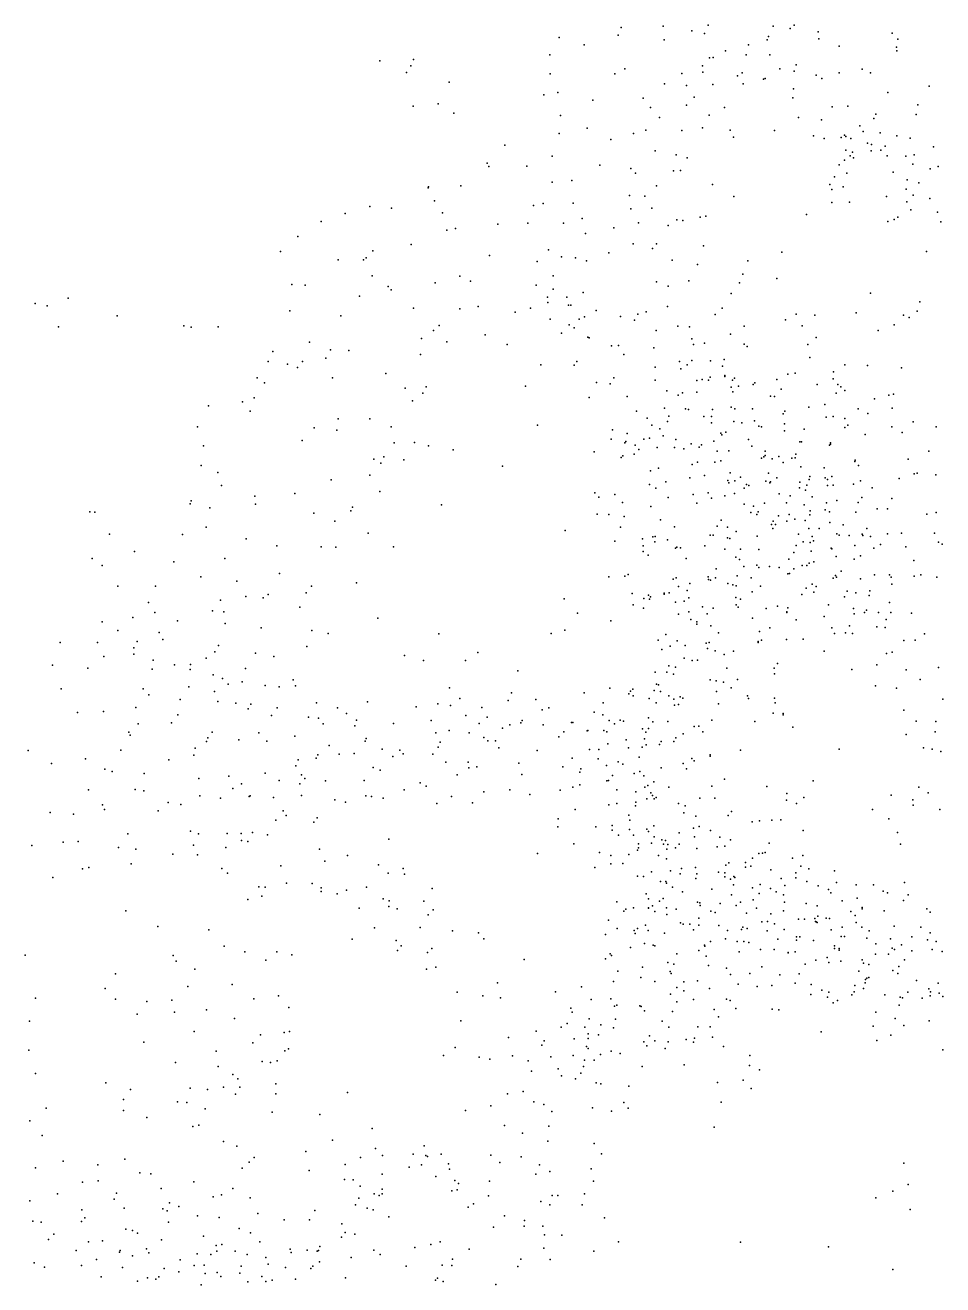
# Model space of a CAD drawing. Header units: millimetres. Extents: x -60275265 to 22802890, y -38578442 to 24337084.
# Drawn here: x 9885622 to 11844622, y 14466696 to 17156696 of the extents above; entities that cross this region are included whole.
import ezdxf

# ---------------------------------------------------------------- set-up
doc = ezdxf.new("R2010")
doc.units = ezdxf.units.MM
doc.header["$MEASUREMENT"] = 0
doc.layers.add('particles', color=7, linetype='Continuous', true_color=0x000000)

msp = doc.modelspace()

# ---------------------------------------------------------------- linework, layer by layer
at = {"layer": 'particles', "color": 93, "true_color": 0x67d435}
for p in [(11151622, 17135696), (11157622, 17151696), (11247622, 17154696), (11308622, 17144696), (11335622, 17138696), (11343622, 17156696), (11482622, 17154696), (11518622, 17149696), (11527622, 17156696), (11578622, 17142696), (11736622, 17139696), (11025622, 17130696), (11078622, 17114696), (11249622, 17125696), (11429622, 17114696), (11469622, 17125696), (11472622, 17132696), (11579622, 17127696), (11623622, 17111696), (11745622, 17109696), (11748622, 17126696), (10714622, 17083696), (11005622, 17093696), (11346622, 17086696), (11354622, 17087696), (11380622, 17101696), (11424622, 17093696), (11475622, 17093696), (11746622, 17101696), (10642622, 17080696), (10699622, 17055696), (10708622, 17069696), (11165622, 17063696), (11331622, 17069696), (11332622, 17056696), (11416622, 17054696), (11496622, 17063696), (11527622, 17058696), (11531622, 17071696), (11623622, 17054696), (11672622, 17062696), (11690622, 17054696), (10790622, 17034696), (11006622, 17052696), (11144622, 17052696), (11250622, 17031696), (11287622, 17053696), (11353622, 17029696), (11406622, 17048696), (11418622, 17031696), (11461622, 17041696), (11465622, 17042696), (11574622, 17049696), (11586622, 17042696), (10992622, 17007696), (11022622, 17012696), (11297622, 17027696), (11313622, 17002696), (11524622, 17001696), (11525622, 17020696), (11727622, 17012696), (11815622, 17026696), (10713622, 16983696), (10767622, 16988696), (11097622, 16996696), (11204622, 17000696), (11220622, 16980696), (11297622, 16985696), (11378622, 16980696), (11608622, 16982696), (11641622, 16983696), (11791622, 16986696), (10800622, 16968696), (11028622, 16963696), (11239622, 16959696), (11345622, 16964696), (11536622, 16959696), (11585622, 16954696), (11697622, 16957696), (11701622, 16966696), (11787622, 16965696), (11025622, 16925696), (11085622, 16936696), (11184622, 16925696), (11210622, 16932696), (11287622, 16931696), (11331622, 16937696), (11390622, 16932696), (11485622, 16931696), (11568622, 16920696), (11634622, 16921696), (11667622, 16941696), (11674622, 16929696), (11710622, 16926696), (11746622, 16920696), (10909622, 16900696), (11135622, 16912696), (11397622, 16917696), (11591622, 16914696), (11627622, 16916696), (11637622, 16918696), (11648622, 16914696), (11683622, 16904696), (11692622, 16901696), (11721622, 16898696), (11774622, 16915696), (11824622, 16896696), (11010622, 16876696), (11230622, 16888696), (11275622, 16879696), (11298622, 16873696), (11634622, 16868696), (11637622, 16889696), (11646622, 16877696), (11651622, 16885696), (11653622, 16873696), (11691622, 16888696), (11712622, 16889696), (11725622, 16877696), (11765622, 16876696), (11783622, 16879696), (10871622, 16861696), (10875622, 16854696), (10956622, 16855696), (11112622, 16857696), (11178622, 16850696), (11188622, 16840696), (11269622, 16845696), (11284622, 16846696), (11623622, 16858696), (11639622, 16840696), (11738622, 16842696), (11780622, 16859696), (11817622, 16849696), (11834622, 16854696), (10815622, 16813696), (11010622, 16821696), (11052622, 16824696), (11233622, 16813696), (11352622, 16816696), (11603622, 16816696), (11613622, 16832696), (11768622, 16826696), (11793622, 16819696), (10745622, 16809696), (10746622, 16811696), (11175622, 16792696), (11208622, 16791696), (11398622, 16790696), (11607622, 16805696), (11631622, 16811696), (11724622, 16790696), (11766622, 16806696), (11781622, 16793696), (11816622, 16786696), (10621622, 16769696), (10667622, 16765696), (10759622, 16781696), (10970622, 16771696), (10991622, 16775696), (11055622, 16776696), (11178622, 16764696), (11223622, 16765696), (11607622, 16777696), (11645622, 16778696), (11767622, 16779696), (11776622, 16762696), (10517622, 16737696), (10568622, 16754696), (10776622, 16755696), (10958622, 16733696), (11034622, 16733696), (11074622, 16743696), (11194622, 16734696), (11276622, 16740696), (11289622, 16739696), (11326622, 16746696), (11338622, 16748696), (11553622, 16752696), (11727622, 16737696), (11740622, 16741696), (11748622, 16746696), (11833622, 16757696), (11840622, 16736696), (10467622, 16705696), (10785622, 16718696), (10804622, 16722696), (10894622, 16731696), (11081622, 16711696), (11142622, 16723696), (11258622, 16728696), (10709622, 16688696), (11183622, 16689696), (11224622, 16679696), (11233622, 16689696), (11333622, 16685696), (10430622, 16673696), (10553622, 16655696), (10607622, 16655696), (10613622, 16659696), (10627622, 16674696), (10876622, 16664696), (10978622, 16651696), (11002622, 16676696), (11030622, 16661696), (11060622, 16659696), (11083622, 16653696), (11131622, 16670696), (11266622, 16654696), (11428622, 16653696), (11500622, 16671696), (11809622, 16673696), (11320622, 16645696), (11417622, 16624696), (10454622, 16602696), (10483622, 16601696), (10626622, 16621696), (10660622, 16598696), (10760622, 16606696), (10813622, 16620696), (10836622, 16609696), (10976622, 16601696), (11012622, 16621696), (11233622, 16608696), (11258622, 16599696), (11302622, 16610696), (11410622, 16606696), (11490622, 16615696), (9977622, 16573696), (10599622, 16577696), (10666622, 16591696), (11000622, 16575696), (11012622, 16592696), (11041622, 16575696), (11076622, 16585696), (11392622, 16583696), (11690622, 16584696), (9906622, 16562696), (9932622, 16557696), (10450622, 16546696), (10714622, 16552696), (10813622, 16550696), (10852622, 16555696), (10931622, 16543696), (10964622, 16552696), (11001622, 16564696), (11045622, 16558696), (11050622, 16558696), (11104622, 16547696), (11211622, 16544696), (11256622, 16555696), (11373622, 16552696), (11789622, 16545696), (11795622, 16565696), (10081622, 16535696), (10559622, 16535696), (11006622, 16528696), (11046622, 16516696), (11068622, 16528696), (11079622, 16533696), (11156622, 16534696), (11186622, 16526696), (11193622, 16539696), (11358622, 16538696), (11508622, 16527696), (11531622, 16539696), (11571622, 16537696), (11659622, 16542696), (11740622, 16516696), (11760622, 16537696), (11772622, 16532696), (9956622, 16512696), (10224622, 16514696), (10239622, 16511696), (10297622, 16512696), (10757622, 16504696), (10769622, 16515696), (10867622, 16495696), (11030622, 16498696), (11057622, 16510696), (11086622, 16490696), (11232622, 16504696), (11278622, 16513696), (11303622, 16512696), (11391622, 16496696), (11420622, 16513696), (11544622, 16514696), (11706622, 16504696), (10492622, 16479696), (10537622, 16463696), (10731622, 16487696), (10785622, 16480696), (10914622, 16474696), (11089622, 16488696), (11137622, 16471696), (11152622, 16472696), (11227622, 16467696), (11308622, 16486696), (11312622, 16474696), (11335622, 16477696), (11420622, 16475696), (11426622, 16470696), (11556622, 16474696), (11574622, 16489696), (10404622, 16438696), (10414622, 16459696), (10477622, 16438696), (10527622, 16445696), (10576622, 16461696), (10729622, 16453696), (11063622, 16438696), (11163622, 16453696), (11282622, 16438696), (11308622, 16440696), (11348622, 16439696), (11377622, 16442696), (11560622, 16446696), (10445622, 16432696), (10466622, 16425696), (10655622, 16412696), (10986622, 16431696), (11057622, 16430696), (11230622, 16426696), (11285622, 16422696), (11298622, 16431696), (11374622, 16428696), (11513622, 16411696), (11529622, 16413696), (11611622, 16416696), (11635622, 16431696), (11683622, 16429696), (11756622, 16424696), (10380622, 16403696), (10396622, 16392696), (10541622, 16403696), (10741622, 16384696), (10953622, 16385696), (11105622, 16393696), (11134622, 16390696), (11142622, 16403696), (11230622, 16398696), (11319622, 16397696), (11330622, 16399696), (11344622, 16398696), (11347622, 16404696), (11379622, 16408696), (11379622, 16406696), (11392622, 16383696), (11395622, 16398696), (11399622, 16402696), (11408622, 16385696), (11439622, 16389696), (11443622, 16392696), (11490622, 16399696), (11576622, 16389696), (11610622, 16401696), (11620622, 16389696), (11626622, 16384696), (10374622, 16360696), (10696622, 16381696), (10734622, 16370696), (11089622, 16361696), (11170622, 16363696), (11255622, 16375696), (11279622, 16366696), (11288622, 16371696), (11319622, 16372696), (11396622, 16373696), (11476622, 16364696), (11485622, 16363696), (11499622, 16379696), (11616622, 16370696), (11635622, 16376696), (11698622, 16358696), (11729622, 16366696), (11739622, 16368696), (10276622, 16343696), (10349622, 16352696), (10365622, 16332696), (10712622, 16354696), (11190622, 16332696), (11250622, 16338696), (11295622, 16337696), (11301622, 16335696), (11352622, 16335696), (11392622, 16340696), (11400622, 16337696), (11438622, 16337696), (11507622, 16332696), (11558622, 16340696), (11592622, 16346696), (11663622, 16337696), (11736622, 16338696), (10553622, 16315696), (10621622, 16315696), (10979622, 16302696), (11213622, 16317696), (11223622, 16302696), (11256622, 16310696), (11259622, 16321696), (11334622, 16320696), (11350622, 16320696), (11350622, 16307696), (11398622, 16310696), (11415622, 16307696), (11442622, 16311696), (11503622, 16326696), (11506622, 16305696), (11595622, 16319696), (11610622, 16320696), (11635622, 16316696), (11641622, 16302696), (11684622, 16327696), (11781622, 16309696), (10253622, 16298696), (10502622, 16296696), (10550622, 16291696), (10666622, 16298696), (11139622, 16292696), (11170622, 16284696), (11218622, 16274696), (11240622, 16294696), (11247622, 16279696), (11370622, 16285696), (11372622, 16281696), (11381622, 16287696), (11451622, 16300696), (11457622, 16298696), (11506622, 16290696), (11548622, 16293696), (11635622, 16297696), (11678622, 16282696), (11735622, 16298696), (11757622, 16286696), (11830622, 16298696), (10266622, 16258696), (10476622, 16269696), (10673622, 16264696), (10716622, 16265696), (10746622, 16258696), (10799622, 16249696), (11136622, 16272696), (11165622, 16264696), (11167622, 16267696), (11187622, 16259696), (11195622, 16250696), (11206622, 16272696), (11234622, 16254696), (11271622, 16254696), (11274622, 16271696), (11291622, 16251696), (11307622, 16262696), (11324622, 16255696), (11329622, 16260696), (11355622, 16268696), (11387622, 16247696), (11429622, 16271696), (11436622, 16257696), (11539622, 16266696), (11542622, 16266696), (11602622, 16259696), (11604622, 16264696), (11604622, 16261696), (10629622, 16229696), (10644622, 16221696), (10651622, 16234696), (10693622, 16228696), (11100622, 16245696), (11157622, 16233696), (11161622, 16236696), (11185622, 16240696), (11320622, 16223696), (11357622, 16223696), (11362622, 16246696), (11370622, 16226696), (11457622, 16231696), (11462622, 16234696), (11465622, 16246696), (11465622, 16237696), (11480622, 16230696), (11494622, 16235696), (11503622, 16222696), (11522622, 16231696), (11529622, 16232696), (11530622, 16240696), (11656622, 16224696), (11657622, 16227696), (11770622, 16229696), (11814622, 16246696), (10261622, 16216696), (10296622, 16201696), (10621622, 16195696), (10904622, 16214696), (11220622, 16204696), (11237622, 16210696), (11309622, 16218696), (11335622, 16194696), (11390622, 16200696), (11472622, 16199696), (11541622, 16213696), (11591622, 16211696), (11664622, 16216696), (11783622, 16198696), (11789622, 16199696), (11829622, 16196696), (10304622, 16173696), (10538622, 16185696), (11218622, 16175696), (11231622, 16167696), (11253622, 16181696), (11304622, 16189696), (11385622, 16184696), (11387622, 16179696), (11400622, 16183696), (11412622, 16191696), (11420622, 16167696), (11425622, 16175696), (11430622, 16173696), (11466622, 16182696), (11475622, 16179696), (11476622, 16181696), (11490622, 16189696), (11538622, 16168696), (11539622, 16180696), (11554622, 16174696), (11559622, 16186696), (11560622, 16192696), (11593622, 16189696), (11598622, 16186696), (11598622, 16173696), (11607622, 16192696), (11610622, 16174696), (11653622, 16176696), (11668622, 16183696), (11693622, 16168696), (11751622, 16188696), (10239622, 16140696), (10375622, 16150696), (10461622, 16156696), (10642622, 16160696), (11101622, 16157696), (11110622, 16148696), (11144622, 16154696), (11258622, 16147696), (11311622, 16154696), (11343622, 16157696), (11350622, 16146696), (11379622, 16151696), (11399622, 16156696), (11495622, 16155696), (11518622, 16151696), (11551622, 16163696), (11565622, 16149696), (11618622, 16141696), (11671622, 16147696), (11735622, 16145696), (10023622, 16117696), (10034622, 16116696), (10237622, 16134696), (10279622, 16125696), (10377622, 16133696), (10501622, 16114696), (10580622, 16119696), (10584622, 16127696), (10774622, 16132696), (11160622, 16137696), (11221622, 16128696), (11319622, 16135696), (11420622, 16133696), (11434622, 16115696), (11440622, 16129696), (11450622, 16117696), (11463622, 16135696), (11510622, 16136696), (11548622, 16132696), (11561622, 16119696), (11593622, 16121696), (11596622, 16136696), (11602622, 16117696), (11658622, 16116696), (11663622, 16137696), (11704622, 16123696), (11726622, 16123696), (11830622, 16115696), (10546622, 16097696), (11106622, 16112696), (11131622, 16111696), (11164622, 16107696), (11241622, 16100696), (11362622, 16086696), (11371622, 16099696), (11447622, 16111696), (11478622, 16090696), (11482622, 16097696), (11487622, 16090696), (11493622, 16108696), (11511622, 16097696), (11516622, 16111696), (11528622, 16101696), (11550622, 16098696), (11560622, 16110696), (11603622, 16094696), (11631622, 16089696), (11810622, 16112696), (10065622, 16069696), (10221622, 16068696), (10271622, 16084696), (10357622, 16059696), (10617622, 16071696), (11038622, 16077696), (11156622, 16084696), (11203622, 16059696), (11225622, 16063696), (11230622, 16064696), (11271622, 16085696), (11347622, 16067696), (11354622, 16067696), (11384622, 16084696), (11384622, 16061696), (11389622, 16060696), (11403622, 16075696), (11448622, 16065696), (11481622, 16081696), (11536622, 16069696), (11558622, 16081696), (11565622, 16064696), (11580622, 16081696), (11618622, 16070696), (11623622, 16067696), (11644622, 16066696), (11672622, 16069696), (11673622, 16066696), (11682622, 16081696), (11690622, 16064696), (11726622, 16070696), (11756622, 16071696), (11826622, 16071696), (10118622, 16032696), (10422622, 16044696), (10517622, 16042696), (10548622, 16041696), (10671622, 16042696), (11144622, 16054696), (11204622, 16044696), (11204622, 16032696), (11229622, 16053696), (11256622, 16057696), (11273622, 16039696), (11276622, 16041696), (11284622, 16040696), (11336622, 16044696), (11379622, 16037696), (11412622, 16037696), (11451622, 16036696), (11531622, 16045696), (11546622, 16053696), (11561622, 16051696), (11563622, 16033696), (11568622, 16055696), (11606622, 16039696), (11607622, 16038696), (11656622, 16045696), (11697622, 16039696), (11711622, 16047696), (11765622, 16042696), (11835622, 16052696), (11843622, 16048696), (10028622, 16017696), (10202622, 16010696), (10311622, 16017696), (11215622, 16024696), (11296622, 16017696), (11402622, 16020696), (11410622, 16015696), (11515622, 16016696), (11526622, 16030696), (11559622, 16007696), (11569622, 16010696), (11616622, 16021696), (11655622, 16016696), (11668622, 16023696), (11782622, 16013696), (10049622, 16002696), (10260622, 15978696), (10428622, 15985696), (11131622, 15978696), (11165622, 15979696), (11172622, 15983696), (11343622, 15978696), (11360622, 15995696), (11405622, 15980696), (11419622, 16000696), (11447622, 16003696), (11451622, 15998696), (11474622, 16000696), (11495622, 15998696), (11513622, 15984696), (11517622, 15985696), (11526622, 15995696), (11544622, 16002696), (11554622, 16002696), (11615622, 15981696), (11627622, 15990696), (11698622, 15982696), (11730622, 15982696), (11783622, 15979696), (11797622, 15982696), (10083622, 15958696), (10163622, 15958696), (10337622, 15969696), (10496622, 15958696), (10592622, 15965696), (11268622, 15973696), (11275622, 15976696), (11280622, 15957696), (11304622, 15964696), (11344622, 15972696), (11348622, 15971696), (11359622, 15976696), (11385622, 15964696), (11396622, 15961696), (11403622, 15959696), (11435622, 15976696), (11455622, 15958696), (11552622, 15954696), (11565622, 15962696), (11574622, 15957696), (11610622, 15975696), (11617622, 15977696), (11668622, 15974696), (11734622, 15977696), (11735622, 15962696), (11831622, 15977696), (10302622, 15928696), (10356622, 15936696), (10393622, 15933696), (10404622, 15940696), (10485622, 15944696), (11036622, 15931696), (11181622, 15942696), (11206622, 15932696), (11216622, 15939696), (11218622, 15930696), (11220622, 15935696), (11249622, 15943696), (11249622, 15941696), (11260622, 15944696), (11292622, 15926696), (11298622, 15949696), (11302622, 15933696), (11402622, 15934696), (11412622, 15930696), (11437622, 15946696), (11543622, 15940696), (11569622, 15945696), (11634622, 15935696), (11640622, 15947696), (11658622, 15944696), (11687622, 15938696), (11688622, 15948696), (10148622, 15923696), (10162622, 15902696), (10285622, 15905696), (10309622, 15903696), (10471622, 15913696), (11064622, 15900696), (11183622, 15918696), (11205622, 15911696), (11273622, 15924696), (11280622, 15898696), (11302622, 15903696), (11331622, 15914696), (11341622, 15899696), (11354622, 15911696), (11403622, 15918696), (11407622, 15913696), (11467622, 15910696), (11491622, 15915696), (11511622, 15903696), (11511622, 15902696), (11513622, 15912696), (11600622, 15918696), (11653622, 15910696), (11655622, 15899696), (11677622, 15902696), (11681622, 15907696), (11707622, 15902696), (11730622, 15923696), (11733622, 15902696), (11777622, 15900696), (10049622, 15882696), (10115622, 15891696), (10210622, 15884696), (10312622, 15878696), (10638622, 15890696), (11135622, 15884696), (11306622, 15887696), (11319622, 15882696), (11319622, 15877696), (11349622, 15873696), (11438622, 15890696), (11531622, 15886696), (11591622, 15893696), (11645622, 15873696), (11703622, 15871696), (11723622, 15887696), (10083622, 15863696), (10171622, 15859696), (10179622, 15844696), (10389622, 15869696), (10497622, 15863696), (10532622, 15857696), (10768622, 15856696), (11008622, 15857696), (11037622, 15864696), (11253622, 15855696), (11365622, 15858696), (11453622, 15861696), (11475622, 15869696), (11510622, 15844696), (11546622, 15845696), (11607622, 15869696), (11613622, 15857696), (11636622, 15858696), (11651622, 15857696), (11721622, 15870696), (11805622, 15856696), (9960622, 15838696), (10039622, 15838696), (10117622, 15826696), (10124622, 15840696), (10290622, 15818696), (10298622, 15831696), (10486622, 15829696), (11236622, 15843696), (11244622, 15823696), (11262622, 15830696), (11277622, 15841696), (11294622, 15831696), (11339622, 15836696), (11342622, 15825696), (11345622, 15838696), (11358622, 15820696), (11397622, 15819696), (11450622, 15840696), (11450622, 15838696), (11457622, 15843696), (11591622, 15819696), (11736622, 15817696), (11761622, 15842696), (11785622, 15843696), (10053622, 15808696), (10117622, 15813696), (10158622, 15800696), (10204622, 15790696), (10238622, 15791696), (10271622, 15804696), (10377622, 15815696), (10416622, 15808696), (10695622, 15810696), (10735622, 15799696), (10825622, 15799696), (10851622, 15816696), (11292622, 15804696), (11309622, 15799696), (11320622, 15800696), (11377622, 15812696), (11491622, 15793696), (11703622, 15790696), (11724622, 15814696), (9943622, 15789696), (10019622, 15783696), (10156622, 15781696), (10237622, 15780696), (10286622, 15769696), (10355622, 15782696), (10937622, 15777696), (11230622, 15774696), (11255622, 15774696), (11259622, 15788696), (11269622, 15770696), (11273622, 15785696), (11383622, 15783696), (11484622, 15783696), (11485622, 15771696), (11650622, 15780696), (11766622, 15779696), (11835622, 15784696), (9962622, 15739696), (10137622, 15739696), (10234622, 15743696), (10306622, 15761696), (10318622, 15749696), (10348622, 15754696), (10397622, 15746696), (10427622, 15743696), (10457622, 15758696), (10462622, 15745696), (10791622, 15741696), (11133622, 15740696), (11182622, 15738696), (11233622, 15749696), (11237622, 15747696), (11347622, 15758696), (11360622, 15756696), (11376622, 15753696), (11392622, 15741696), (11406622, 15759696), (11700622, 15745696), (11745622, 15740696), (11796622, 15759696), (10149622, 15726696), (10216622, 15716696), (10289622, 15733696), (10296622, 15712696), (10507622, 15709696), (10616622, 15711696), (10813622, 15718696), (10916622, 15714696), (10923622, 15730696), (10975622, 15716696), (11078622, 15730696), (11119622, 15709696), (11174622, 15728696), (11177622, 15734696), (11183622, 15724696), (11217622, 15718696), (11228622, 15735696), (11232622, 15709696), (11241622, 15733696), (11259622, 15724696), (11270622, 15717696), (11283622, 15722696), (11289622, 15719696), (11361622, 15733696), (11427622, 15724696), (11429622, 15718696), (11485622, 15719696), (11486622, 15709696), (11844622, 15717696), (9997622, 15688696), (10052622, 15690696), (10121622, 15699696), (10211622, 15683696), (10335622, 15708696), (10361622, 15696696), (10367622, 15706696), (10423622, 15698696), (10552622, 15698696), (10571622, 15686696), (10720622, 15700696), (10766622, 15707696), (10793622, 15703696), (10860622, 15699696), (10989622, 15694696), (11003622, 15698696), (11100622, 15689696), (11118622, 15683696), (11271622, 15704696), (11280622, 15705696), (11365622, 15707696), (11482622, 15687696), (11503622, 15686696), (11503622, 15683696), (11761622, 15693696), (10126622, 15664696), (10197622, 15666696), (10411622, 15682696), (10490622, 15678696), (10511622, 15676696), (10521622, 15664696), (10589622, 15660696), (10592622, 15672696), (10671622, 15665696), (10752622, 15671696), (10826622, 15682696), (10854622, 15665696), (10871622, 15678696), (10920622, 15662696), (10943622, 15666696), (10946622, 15671696), (10991622, 15662696), (11051622, 15667696), (11054622, 15667696), (11132622, 15671696), (11143622, 15664696), (11155622, 15672696), (11162622, 15670696), (11216622, 15677696), (11225622, 15668696), (11257622, 15669696), (11313622, 15658696), (11323622, 15659696), (11351622, 15672696), (11443622, 15669696), (11524622, 15657696), (11787622, 15670696), (11829622, 15669696), (10106622, 15646696), (10109622, 15640696), (10275622, 15634696), (10284622, 15646696), (10341622, 15630696), (10384622, 15645696), (10461622, 15638696), (10613622, 15633696), (10762622, 15645696), (10790622, 15650696), (10833622, 15645696), (10864622, 15635696), (10904622, 15655696), (11024622, 15636696), (11035622, 15647696), (11085622, 15649696), (11086622, 15650696), (11120622, 15650696), (11127622, 15647696), (11168622, 15630696), (11203622, 15653696), (11207622, 15632696), (11210622, 15646696), (11216622, 15654696), (11274622, 15634696), (11290622, 15643696), (11332622, 15647696), (11766622, 15641696), (11828622, 15647696), (9891622, 15607696), (10089622, 15608696), (10248622, 15612696), (10272622, 15626696), (10401622, 15627696), (10534622, 15618696), (10611622, 15627696), (10647622, 15610696), (10685622, 15608696), (10767622, 15614696), (10771622, 15625696), (10873622, 15628696), (10889622, 15628696), (10896622, 15613696), (10978622, 15607696), (11090622, 15609696), (11110622, 15609696), (11129622, 15621696), (11173622, 15613696), (11202622, 15614696), (11211622, 15619696), (11239622, 15620696), (11243622, 15626696), (11270622, 15626696), (11412622, 15608696), (11623622, 15610696), (11803622, 15613696), (11821622, 15610696), (11840622, 15605696), (9941622, 15579696), (10014622, 15589696), (10192622, 15587696), (10245622, 15597696), (10468622, 15587696), (10506622, 15591696), (10510622, 15598696), (10555622, 15599696), (10587622, 15601696), (10670622, 15594696), (10692622, 15600696), (10755622, 15599696), (10783622, 15582696), (10831622, 15582696), (10939622, 15580696), (11053622, 15591696), (11108622, 15589696), (11126622, 15575696), (11151622, 15583696), (11161622, 15578696), (11196622, 15593696), (11290622, 15579696), (11308622, 15590696), (11313622, 15585696), (11347622, 15598696), (11347622, 15595696), (10055622, 15567696), (10071622, 15562696), (10139622, 15558696), (10320622, 15552696), (10397622, 15559696), (10463622, 15574696), (10475622, 15555696), (10628622, 15571696), (10643622, 15565696), (10807622, 15555696), (10832622, 15570696), (10849622, 15572696), (10945622, 15556696), (11033622, 15572696), (11069622, 15561696), (11071622, 15568696), (11139622, 15554696), (11185622, 15558696), (11197622, 15562696), (11206622, 15553696), (11243622, 15570696), (11297622, 15568696), (10020622, 15523696), (10120622, 15524696), (10138622, 15521696), (10256622, 15547696), (10328622, 15526696), (10347622, 15536696), (10427622, 15543696), (10471622, 15536696), (10482622, 15547696), (10526622, 15542696), (10609622, 15543696), (10694622, 15523696), (10728622, 15538696), (10741622, 15531696), (10920622, 15523696), (11027622, 15522696), (11054622, 15529696), (11069622, 15534696), (11127622, 15542696), (11130622, 15543696), (11148622, 15523696), (11208622, 15529696), (11214622, 15532696), (11227622, 15540696), (11259622, 15529696), (11351622, 15531696), (11378622, 15546696), (11468622, 15530696), (11567622, 15542696), (11793622, 15529696), (10190622, 15496696), (10258622, 15510696), (10302622, 15505696), (10363622, 15509696), (10365622, 15510696), (10415622, 15507696), (10475622, 15511696), (10546622, 15502696), (10569622, 15497696), (10612622, 15510696), (10624622, 15509696), (10649622, 15505696), (10764622, 15494696), (10795622, 15509696), (10840622, 15495696), (10864622, 15519696), (10962622, 15513696), (11148622, 15494696), (11189622, 15519696), (11189622, 15497696), (11212622, 15504696), (11221622, 15517696), (11224622, 15511696), (11228622, 15504696), (11232622, 15507696), (11280622, 15494696), (11325622, 15505696), (11357622, 15505696), (11510622, 15501696), (11511622, 15515696), (11532622, 15494696), (11547622, 15507696), (11734622, 15512696), (11780622, 15502696), (11813622, 15517696), (9938622, 15475696), (9988622, 15471696), (10050622, 15491696), (10054622, 15481696), (10169622, 15478696), (10217622, 15492696), (10436622, 15478696), (10442622, 15468696), (11059622, 15481696), (11131622, 15491696), (11174622, 15469696), (11188622, 15489696), (11291622, 15474696), (11294622, 15489696), (11317622, 15467696), (11386622, 15468696), (11393622, 15477696), (11694622, 15481696), (11781622, 15490696), (11838622, 15481696), (10420622, 15458696), (10501622, 15454696), (10508622, 15463696), (11022622, 15444696), (11023622, 15461696), (11103622, 15444696), (11138622, 15447696), (11176622, 15458696), (11227622, 15446696), (11312622, 15441696), (11324622, 15445696), (11437622, 15455696), (11453622, 15457696), (11479622, 15458696), (11498622, 15459696), (11729622, 15461696), (10104622, 15429696), (10238622, 15435696), (10255622, 15429696), (10316622, 15430696), (10346622, 15430696), (10347622, 15415696), (10370622, 15432696), (10402622, 15427696), (10661622, 15418696), (11138622, 15437696), (11152622, 15426696), (11175622, 15438696), (11184622, 15426696), (11212622, 15439696), (11216622, 15434696), (11228622, 15423696), (11244622, 15416696), (11252622, 15415696), (11281622, 15431696), (11314622, 15423696), (11348622, 15436696), (11368622, 15422696), (11391622, 15416696), (11546622, 15436696), (11747622, 15432696), (9899622, 15404696), (9966622, 15411696), (9998622, 15413696), (10084622, 15400696), (10121622, 15396696), (10244622, 15405696), (10313622, 15400696), (10360622, 15413696), (10513622, 15396696), (10979622, 15387696), (11056622, 15408696), (11111622, 15389696), (11192622, 15394696), (11194622, 15408696), (11194622, 15399696), (11222622, 15409696), (11248622, 15407696), (11255622, 15396696), (11257622, 15406696), (11273622, 15399696), (11281622, 15407696), (11319622, 15398696), (11362622, 15401696), (11379622, 15403696), (11451622, 15387696), (11459622, 15388696), (11465622, 15389696), (11473622, 15409696), (11754622, 15407696), (10111622, 15365696), (10200622, 15386696), (10253622, 15384696), (10431622, 15361696), (10525622, 15371696), (10573622, 15383696), (10639622, 15363696), (11135622, 15383696), (11135622, 15365696), (11161622, 15366696), (11174622, 15385696), (11237622, 15383696), (11254622, 15376696), (11381622, 15362696), (11387622, 15367696), (11423622, 15368696), (11434622, 15360696), (11438622, 15377696), (11523622, 15377696), (11541622, 15360696), (11545622, 15383696), (9944622, 15336696), (10007622, 15354696), (10021622, 15357696), (10305622, 15355696), (10317622, 15345696), (10660622, 15345696), (10692622, 15355696), (10695622, 15343696), (11101622, 15357696), (11192622, 15339696), (11205622, 15338696), (11222622, 15348696), (11263622, 15350696), (11283622, 15344696), (11286622, 15355696), (11316622, 15357696), (11317622, 15334696), (11319622, 15344696), (11365622, 15347696), (11379622, 15346696), (11379622, 15337696), (11398622, 15338696), (11400622, 15336696), (11423622, 15358696), (11477622, 15352696), (11499622, 15334696), (11530622, 15346696), (11530622, 15335696), (11558622, 15354696), (11613622, 15350696), (10384622, 15316696), (10397622, 15315696), (10443622, 15324696), (10498622, 15323696), (10517622, 15314696), (10517622, 15306696), (10571622, 15309696), (10614622, 15315696), (10754622, 15312696), (11241622, 15327696), (11253622, 15327696), (11254622, 15324696), (11267622, 15315696), (11351622, 15311696), (11391622, 15332696), (11397622, 15320696), (11438622, 15314696), (11454622, 15321696), (11476622, 15312696), (11507622, 15319696), (11554622, 15327696), (11578622, 15318696), (11600622, 15310696), (11617622, 15325696), (11659622, 15320696), (11696622, 15320696), (11717622, 15307696), (11762622, 15325696), (10360622, 15289696), (10390622, 15296696), (10551622, 15301696), (10649622, 15290696), (10662622, 15286696), (10736622, 15285696), (11148622, 15284696), (11211622, 15301696), (11216622, 15290696), (11239622, 15285696), (11247622, 15291696), (11288622, 15305696), (11320622, 15283696), (11325622, 15282696), (11369622, 15280696), (11393622, 15299696), (11412622, 15283696), (11439622, 15288696), (11452622, 15302696), (11488622, 15305696), (11504622, 15299696), (11506622, 15283696), (11552622, 15280696), (11605622, 15303696), (11629622, 15286696), (11661622, 15292696), (11726622, 15303696), (11760622, 15287696), (11770622, 15299696), (10100622, 15265696), (10598622, 15270696), (10661622, 15274696), (10679622, 15269696), (10745622, 15256696), (10756622, 15267696), (11163622, 15264696), (11167622, 15268696), (11184622, 15271696), (11216622, 15271696), (11216622, 15270696), (11224622, 15275696), (11229622, 15263696), (11254622, 15271696), (11255622, 15257696), (11275622, 15268696), (11326622, 15276696), (11349622, 15264696), (11358622, 15261696), (11403622, 15276696), (11425622, 15260696), (11446622, 15270696), (11477622, 15258696), (11504622, 15265696), (11576622, 15275696), (11577622, 15253696), (11648622, 15263696), (11657622, 15255696), (11672622, 15272696), (11672622, 15269696), (11719622, 15265696), (11810622, 15269696), (11817622, 15262696), (10168622, 15231696), (10631622, 15228696), (10728622, 15229696), (11130622, 15245696), (11149622, 15227696), (11192622, 15227696), (11209622, 15234696), (11284622, 15239696), (11290622, 15236696), (11304622, 15236696), (11323622, 15249696), (11323622, 15234696), (11366622, 15233696), (11414622, 15225696), (11417622, 15230696), (11426622, 15227696), (11458622, 15241696), (11470622, 15242696), (11485622, 15237696), (11505622, 15225696), (11536622, 15247696), (11549622, 15247696), (11571622, 15248696), (11572622, 15242696), (11574622, 15241696), (11576622, 15240696), (11595622, 15249696), (11602622, 15248696), (11629622, 15230696), (11659622, 15240696), (11671622, 15230696), (11740622, 15232696), (11797622, 15230696), (10277622, 15224696), (10583622, 15204696), (10677622, 15201696), (10797622, 15222696), (10853622, 15218696), (10864622, 15205696), (11124622, 15214696), (11185622, 15223696), (11187622, 15216696), (11215622, 15223696), (11250622, 15217696), (11312622, 15224696), (11348622, 15199696), (11380622, 15205696), (11384622, 15223696), (11405622, 15199696), (11419622, 15199696), (11469622, 15222696), (11492622, 15204696), (11532622, 15209696), (11532622, 15202696), (11539622, 15209696), (11568622, 15201696), (11606622, 15224696), (11627622, 15210696), (11634622, 15210696), (11682622, 15206696), (11687622, 15222696), (11732622, 15205696), (11778622, 15209696), (11811622, 15203696), (11817622, 15218696), (11830622, 15199696), (10310622, 15189696), (10354622, 15177696), (10422622, 15177696), (10454622, 15171696), (10680622, 15180696), (10688622, 15190696), (10744622, 15176696), (10753622, 15184696), (11134622, 15173696), (11177622, 15186696), (11207622, 15195696), (11226622, 15191696), (11229622, 15190696), (11276622, 15173696), (11323622, 15180696), (11335622, 15191696), (11336622, 15189696), (11409622, 15177696), (11430622, 15197696), (11455622, 15182696), (11484622, 15182696), (11514622, 15176696), (11514622, 15175696), (11529622, 15177696), (11613622, 15190696), (11613622, 15184696), (11623622, 15184696), (11623622, 15181696), (11700622, 15172696), (11701622, 15194696), (11728622, 15172696), (11736622, 15185696), (11741622, 15182696), (11756622, 15192696), (11778622, 15179696), (11821622, 15182696), (11843622, 15178696), (9885622, 15170696), (10201622, 15169696), (10207622, 15157696), (10399622, 15159696), (10950622, 15161696), (11124622, 15162696), (11137622, 15169696), (11257622, 15154696), (11270622, 15151696), (11339622, 15168696), (11344622, 15148696), (11458622, 15145696), (11550622, 15151696), (11573622, 15159696), (11597622, 15165696), (11601622, 15154696), (11626622, 15157696), (11672622, 15160696), (11675622, 15153696), (11686622, 15150696), (11750622, 15146696), (11762622, 15160696), (10078622, 15130696), (10247622, 15140696), (10742622, 15140696), (10762622, 15144696), (11150622, 15136696), (11199622, 15122696), (11203622, 15144696), (11262622, 15135696), (11264622, 15131696), (11382622, 15142696), (11391622, 15129696), (11432622, 15131696), (11496622, 15128696), (11537622, 15130696), (11665622, 15136696), (11679622, 15118696), (11682622, 15121696), (11686622, 15122696), (11737622, 15137696), (11748622, 15131696), (10056622, 15099696), (10232622, 15103696), (10327622, 15107696), (10807622, 15091696), (10893622, 15111696), (11017622, 15092696), (11073622, 15102696), (11141622, 15114696), (11229622, 15114696), (11276622, 15101696), (11291622, 15113696), (11291622, 15094696), (11320622, 15115696), (11346622, 15099696), (11407622, 15108696), (11448622, 15103696), (11479622, 15105696), (11529622, 15110696), (11563622, 15107696), (11586622, 15095696), (11601622, 15091696), (11655622, 15092696), (11656622, 15105696), (11675622, 15099696), (11678622, 15111696), (11769622, 15091696), (11788622, 15116696), (11814622, 15098696), (11818622, 15092696), (11834622, 15110696), (9907622, 15078696), (10078622, 15076696), (10145622, 15071696), (10198622, 15074696), (10373622, 15077696), (10426622, 15083696), (10862622, 15083696), (10900622, 15079696), (11093622, 15075696), (11135622, 15077696), (11263622, 15087696), (11276622, 15070696), (11312622, 15075696), (11382622, 15076696), (11390622, 15073696), (11562622, 15086696), (11598622, 15080696), (11610622, 15068696), (11619622, 15073696), (11650622, 15085696), (11720622, 15085696), (11753622, 15080696), (11758622, 15079696), (11800622, 15078696), (11817622, 15083696), (11836622, 15089696), (11844622, 15082696), (10124622, 15044696), (10204622, 15048696), (10272622, 15053696), (10448622, 15058696), (11050622, 15057696), (11053622, 15048696), (11143622, 15061696), (11148622, 15063696), (11197622, 15062696), (11200622, 15060696), (11207622, 15051696), (11267622, 15050696), (11356622, 15054696), (11365622, 15038696), (11402622, 15056696), (11480622, 15055696), (11494622, 15053696), (11701622, 15048696), (11751622, 15063696), (9894622, 15029696), (10332622, 15035696), (10815622, 15030696), (11029622, 15016696), (11042622, 15024696), (11080622, 15016696), (11089622, 15034696), (11114622, 15021696), (11141622, 15015696), (11145622, 15033696), (11245622, 15029696), (11259622, 15016696), (11321622, 15017696), (11347622, 15017696), (11695622, 15018696), (11742622, 15035696), (11761622, 15020696), (11815622, 15030696), (10138622, 14984696), (10246622, 15007696), (10371622, 14983696), (10387622, 15000696), (10438622, 15005696), (10449622, 15007696), (10917622, 14994696), (10976622, 15008696), (10993622, 14987696), (11057622, 14991696), (11087622, 15002696), (11087622, 14992696), (11109622, 15000696), (11206622, 14985696), (11218622, 14998696), (11229622, 14987696), (11258622, 14985696), (11296622, 14990696), (11312622, 14984696), (11314622, 14993696), (11352622, 14995696), (11584622, 15006696), (11703622, 14988696), (11733622, 14999696), (9893622, 14967696), (10293622, 14965696), (10439622, 14966696), (10447622, 14970696), (10778622, 14956696), (10803622, 14973696), (10988622, 14978696), (11055622, 14956696), (11083622, 14975696), (11087622, 14971696), (11113622, 14958696), (11136622, 14965696), (11155622, 14960696), (11212622, 14976696), (11251622, 14971696), (11376622, 14975696), (11432622, 14956696), (11844622, 14968696), (10206622, 14941696), (10297622, 14932696), (10391622, 14943696), (10409622, 14941696), (10423622, 14944696), (10854622, 14952696), (10877622, 14948696), (10925622, 14955696), (10959622, 14944696), (11007622, 14953696), (11077622, 14932696), (11079622, 14946696), (11100622, 14946696), (11202622, 14932696), (11292622, 14936696), (11431622, 14934696), (9907622, 14917696), (10328622, 14915696), (10339622, 14906696), (10966622, 14922696), (11023622, 14927696), (11030622, 14912696), (11060622, 14906696), (11071622, 14918696), (11418622, 14903696), (11453622, 14925696), (10057622, 14897696), (10110622, 14883696), (10237622, 14886696), (10274622, 14883696), (10308622, 14888696), (10343622, 14888696), (10420622, 14895696), (10573622, 14877696), (10948622, 14879696), (11104622, 14897696), (11114622, 14895696), (11174622, 14890696), (11363622, 14898696), (11435622, 14885696), (10095622, 14862696), (10210622, 14857696), (10230622, 14855696), (10334622, 14873696), (10420622, 14874696), (10915622, 14874696), (10971622, 14857696), (10992622, 14851696), (11163622, 14855696), (11371622, 14856696), (9930622, 14843696), (10095622, 14838696), (10145622, 14823696), (10269622, 14842696), (10412622, 14835696), (10514622, 14830696), (10825622, 14838696), (10879622, 14848696), (11009622, 14836696), (11096622, 14844696), (11137622, 14837696), (11172622, 14843696), (9895622, 14816696), (10243622, 14804696), (10256622, 14807696), (10626622, 14800696), (10908622, 14806696), (11003622, 14805696), (11356622, 14803696), (9921622, 14785696), (10308622, 14772696), (10541622, 14775696), (10947622, 14790696), (11001622, 14773696), (11100622, 14768696), (10337622, 14762696), (10484622, 14751696), (10633622, 14757696), (10648622, 14742696), (10713622, 14745696), (10737622, 14763696), (10740622, 14742696), (10773622, 14745696), (10879622, 14743696), (11115622, 14746696), (9907622, 14716696), (9966622, 14730696), (10040622, 14722696), (10098622, 14734696), (10348622, 14715696), (10363622, 14728696), (10374622, 14738696), (10568622, 14723696), (10601622, 14738696), (10705622, 14717696), (10731622, 14722696), (10744622, 14740696), (10789622, 14724696), (10898622, 14727696), (10944622, 14739696), (10983622, 14722696), (11093622, 14714696), (11761622, 14726696), (10041622, 14688696), (10130622, 14705696), (10153622, 14703696), (10491622, 14710696), (10567622, 14691696), (10585622, 14690696), (10647622, 14702696), (10762622, 14697696), (10791622, 14713696), (10802622, 14689696), (10876622, 14687696), (10975622, 14702696), (11005622, 14708696), (11098622, 14687696), (9954622, 14660696), (10007622, 14685696), (10080622, 14662696), (10175622, 14672696), (10245622, 14686696), (10328622, 14672696), (10600622, 14677696), (10630622, 14660696), (10647622, 14670696), (10647622, 14660696), (10796622, 14667696), (10807622, 14669696), (10810622, 14682696), (11079622, 14660696), (11737622, 14666696), (11770622, 14680696), (9895622, 14645696), (10075622, 14649696), (10193622, 14641696), (10213622, 14633696), (10286622, 14654696), (10304622, 14658696), (10365622, 14652696), (10590622, 14637696), (10597622, 14651696), (10641622, 14657696), (10842622, 14639696), (10874622, 14656696), (10986622, 14644696), (11005622, 14637696), (11010622, 14657696), (11022622, 14657696), (11074622, 14637696), (11701622, 14652696), (10006622, 14626696), (10012622, 14609696), (10096622, 14630696), (10179622, 14628696), (10188622, 14624696), (10253622, 14613696), (10299622, 14610696), (10382622, 14618696), (10503622, 14625696), (10615622, 14630696), (10628622, 14626696), (10661622, 14611696), (10831622, 14632696), (10908622, 14613696), (11122622, 14609696), (11774622, 14627696), (9901622, 14602696), (9919622, 14600696), (10005622, 14601696), (10100622, 14585696), (10114622, 14582696), (10191622, 14600696), (10342622, 14586696), (10438622, 14605696), (10492622, 14605696), (10561622, 14596696), (10885622, 14589696), (10950622, 14591696), (10951622, 14603696), (10990622, 14591696), (9935622, 14563696), (9946622, 14574696), (10020622, 14558696), (10050622, 14560696), (10125622, 14576696), (10176622, 14562696), (10266622, 14570696), (10366622, 14577696), (10386622, 14558696), (10560622, 14568696), (10568622, 14578696), (10589622, 14574696), (10771622, 14558696), (10994622, 14573696), (11031622, 14572696), (11152622, 14558696), (11412622, 14557696), (9994622, 14539696), (10086622, 14536696), (10088622, 14539696), (10114622, 14528696), (10144622, 14543696), (10149622, 14534696), (10252622, 14532696), (10281622, 14531696), (10293622, 14550696), (10294622, 14538696), (10305622, 14552696), (10333622, 14538696), (10359622, 14531696), (10451622, 14542696), (10453622, 14535696), (10487622, 14540696), (10508622, 14538696), (10511622, 14539696), (10514622, 14548696), (10629622, 14540696), (10643622, 14531696), (10717622, 14546696), (10751622, 14552696), (10833622, 14542696), (10992622, 14544696), (11099622, 14538696), (11600622, 14547696), (9904622, 14513696), (9926622, 14504696), (10005622, 14507696), (10037622, 14520696), (10093622, 14503696), (10182622, 14501696), (10216622, 14519696), (10246622, 14507696), (10267622, 14508696), (10346622, 14506696), (10399622, 14524696), (10404622, 14510696), (10441622, 14503696), (10495622, 14501696), (10499622, 14506696), (10513622, 14515696), (10581622, 14524696), (10698622, 14506696), (10775622, 14508696), (10796622, 14507696), (10797622, 14521696), (10937622, 14505696), (10943622, 14521696), (11006622, 14520696), (11737622, 14499696), (10047622, 14483696), (10125622, 14474696), (10146622, 14481696), (10164622, 14478696), (10170622, 14483696), (10213622, 14494696), (10269622, 14490696), (10295622, 14492696), (10303622, 14484696), (10343622, 14491696), (10360622, 14472696), (10390622, 14484696), (10399622, 14473696), (10412622, 14476696), (10462622, 14478696), (10569622, 14481696), (10761622, 14476696), (10765622, 14480696), (10777622, 14473696), (10261622, 14466696), (10890622, 14467696)]:
    msp.add_point(p, dxfattribs=at)

doc.saveas('drawing.dxf')
